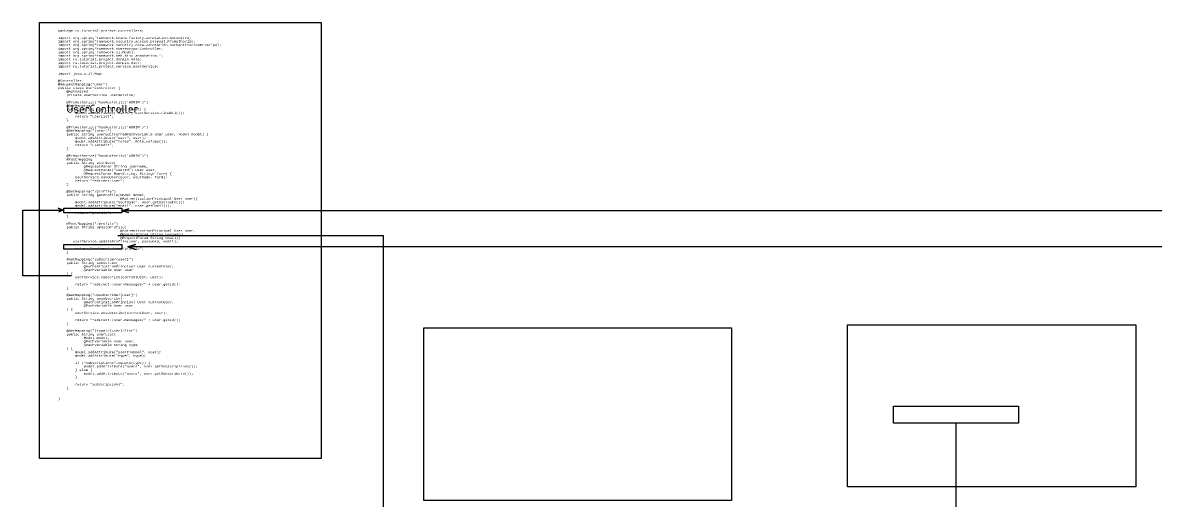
# Model space of a CAD drawing. Header units: millimetres. Extents: x 4803 to 8037, y 2131 to 3662.
# Drawn here: x 4873 to 5864, y 3243 to 3662 of the extents above; entities that cross this region are included whole.
import ezdxf

# ---------------------------------------------------------------- set-up
doc = ezdxf.new("R2010")
doc.units = ezdxf.units.MM
doc.styles.get("Standard").update_dxf_attribs({"font": 'arial.ttf'})
picture_1 = doc.add_image_def('image4.jpg', size_in_pixel=(1920, 1080))
picture_2 = doc.add_image_def('image5.jpg', size_in_pixel=(1920, 1080))

msp = doc.modelspace()

# ---------------------------------------------------------------- linework, layer by layer
at = {"color": 30, "lineweight": 30}
msp.add_lwpolyline([(4887.26, 3661.68), (5133.75, 3661.68), (5133.75, 3280.1), (4887.26, 3280.1)], close=True, dxfattribs=at)
at = {"color": 1, "lineweight": 30}
for points in [[(4915.4, 3440.16), (4872.66, 3440.16), (4872.66, 3497.6), (4907.75, 3497.6), (4903.68, 3499.34), (4907.75, 3497.6), (4903.94, 3495.87)], [(6703.25, 3367.84), (6703.25, 3497.06), (4959.54, 3497.06), (4965.59, 3498.85), (4959.54, 3497.06), (4965.59, 3495.62)], [(4955.82, 3475.33), (5187.95, 3475.33), (5187.95, 2579.17), (6331.32, 2579.17)], [(6293.3, 3313.38), (6253.07, 3313.38), (6253.07, 3465.3), (4964.49, 3465.3), (4971.4, 3467.39), (4964.49, 3465.3), (4971.95, 3463.21)], [(5688.61, 3311.18), (5688.61, 3205.34), (5112.94, 3205.34), (5112.94, 2864.53)]]:
    msp.add_lwpolyline(points, dxfattribs=at)
for points in [[(4908.78, 3499.23), (4959.47, 3499.23), (4959.47, 3495.16), (4908.78, 3495.16)], [(4908.78, 3467.4), (4959.47, 3467.4), (4959.47, 3463.33), (4908.78, 3463.33)], [(5633.93, 3325.9), (5743.29, 3325.9), (5743.29, 3311.18), (5633.93, 3311.18)]]:
    msp.add_lwpolyline(points, close=True, dxfattribs=at)

# ---------------------------------------------------------------- texts
at = {"attachment_point": 1}
for s, width, insert, char_height in [('{\\fCourier New|b0|i0|c204|p49;\\H0.75x;\\C23;\\c3307724;package \\C9;\\c13023145;ru.tutorial.project.controllers\\C23;\\c3307724;;^J^Jimport \\C9;\\c13023145;org.springframework.beans.factory.annotation.\\C52;\\c2733499;Autowired\\C23;\\c3307724;;^Jimport \\C9;\\c13023145;org.springframework.security.access.prepost.\\C52;\\c2733499;PreAuthorize\\C23;\\c3307724;;^Jimport \\C9;\\c13023145;org.springframework.security.core.annotation.\\C52;\\c2733499;AuthenticationPrincipal\\C23;\\c3307724;;^Jimport \\C9;\\c13023145;org.springframework.stereotype.\\C52;\\c2733499;Controller\\C23;\\c3307724;;^Jimport \\C9;\\c13023145;org.springframework.ui.Model\\C23;\\c3307724;;^Jimport \\C9;\\c13023145;org.springframework.web.bind.annotation.*\\C23;\\c3307724;;^Jimport \\C9;\\c13023145;ru.tutorial.project.domain.Role\\C23;\\c3307724;;^Jimport \\C9;\\c13023145;ru.tutorial.project.domain.User\\C23;\\c3307724;;^Jimport \\C9;\\c13023145;ru.tutorial.project.service.UserService\\C23;\\c3307724;;^J^Jimport \\C9;\\c13023145;java.util.Map\\C23;\\c3307724;;^J^J\\C52;\\c2733499;@Controller^J@RequestMapping\\C9;\\c13023145;(\\C75;\\c5867370;"user"\\C9;\\c13023145;)^J\\C23;\\c3307724;public class \\C9;\\c13023145;UserController \\{^J    \\C52;\\c2733499;@Autowired^J    \\C23;\\c3307724;private \\C9;\\c13023145;UserService \\C193;\\c11171480;userService\\C23;\\c3307724;;^J^J    \\C52;\\c2733499;@PreAuthorize\\C9;\\c13023145;(\\C75;\\c5867370;"hasAuthority(\'ADMIN\')"\\C9;\\c13023145;)^J    \\C52;\\c2733499;@GetMapping^J    \\C23;\\c3307724;public \\C9;\\c13023145;String \\C31;\\c7194367;userList\\C9;\\c13023145;(Model model) \\{^J        model.addAttribute(\\C75;\\c5867370;"users"\\C23;\\c3307724;, \\C193;\\c11171480;userService\\C9;\\c13023145;.findAll())\\C23;\\c3307724;;^J        return \\C75;\\c5867370;"userList"\\C23;\\c3307724;;^J    \\C9;\\c13023145;\\}^J^J    \\C52;\\c2733499;@PreAuthorize\\C9;\\c13023145;(\\C75;\\c5867370;"hasAuthority(\'ADMIN\')"\\C9;\\c13023145;)^J    \\C52;\\c2733499;@GetMapping\\C9;\\c13023145;(\\C75;\\c5867370;"\\{user\\}"\\C9;\\c13023145;)^J    \\C23;\\c3307724;public \\C9;\\c13023145;String \\C31;\\c7194367;userEditForm\\C9;\\c13023145;(\\C52;\\c2733499;@PathVariable \\C9;\\c13023145;User user\\C23;\\c3307724;, \\C9;\\c13023145;Model model) \\{^J        model.addAttribute(\\C75;\\c5867370;"user"\\C23;\\c3307724;, \\C9;\\c13023145;user)\\C23;\\c3307724;;^J        \\C9;\\c13023145;model.addAttribute(\\C75;\\c5867370;"roles"\\C23;\\c3307724;, \\C9;\\c13023145;Role.\\fCourier New|b0|i1|c204|p49;values\\fCourier New|b0|i0|c204|p49;())\\C23;\\c3307724;;^J        return \\C75;\\c5867370;"userEdit"\\C23;\\c3307724;;^J    \\C9;\\c13023145;\\}^J^J    \\C52;\\c2733499;@PreAuthorize\\C9;\\c13023145;(\\C75;\\c5867370;"hasAuthority(\'ADMIN\')"\\C9;\\c13023145;)^J    \\C52;\\c2733499;@PostMapping^J    \\C23;\\c3307724;public \\C9;\\c13023145;String \\C31;\\c7194367;userSave\\C9;\\c13023145;(^J            \\C52;\\c2733499;@RequestParam \\C9;\\c13023145;String username\\C23;\\c3307724;,^J            \\C52;\\c2733499;@RequestParam\\C9;\\c13023145;(\\C75;\\c5867370;"userId"\\C9;\\c13023145;) User user\\C23;\\c3307724;,^J            \\C52;\\c2733499;@RequestParam \\C9;\\c13023145;Map<String\\C23;\\c3307724;, \\C9;\\c13023145;String> form) \\{^J        \\C193;\\c11171480;userService\\C9;\\c13023145;.saveUser(user\\C23;\\c3307724;, \\C9;\\c13023145;username\\C23;\\c3307724;, \\C9;\\c13023145;form)\\C23;\\c3307724;;^J        return \\C75;\\c5867370;"redirect:user"\\C23;\\c3307724;;^J    \\C9;\\c13023145;\\}^J^J    \\C52;\\c2733499;@GetMapping\\C9;\\c13023145;(\\C75;\\c5867370;"/profile"\\C9;\\c13023145;)^J    \\C23;\\c3307724;public \\C9;\\c13023145;String \\C31;\\c7194367;getProfile\\C9;\\c13023145;(Model model\\C23;\\c3307724;,^J                             \\C52;\\c2733499;@AuthenticationPrincipal \\C9;\\c13023145;User user)\\{^J        model.addAttribute(\\C75;\\c5867370;"username"\\C23;\\c3307724;, \\C9;\\c13023145;user.getUsername())\\C23;\\c3307724;;^J        \\C9;\\c13023145;model.addAttribute(\\C75;\\c5867370;"email"\\C23;\\c3307724;, \\C9;\\c13023145;user.getEmail())\\C23;\\c3307724;;^J^J        return \\C75;\\c5867370;"profile"\\C23;\\c3307724;;^J    \\C9;\\c13023145;\\}^J^J    \\C52;\\c2733499;@PostMapping\\C9;\\c13023145;(\\C75;\\c5867370;"/profile"\\C9;\\c13023145;)^J    \\C23;\\c3307724;public \\C9;\\c13023145;String \\C31;\\c7194367;updateProfile\\C9;\\c13023145;(^J                             \\C52;\\c2733499;@AuthenticationPrincipal \\C9;\\c13023145;User user\\C23;\\c3307724;,^J                             \\C52;\\c2733499;@RequestParam \\C9;\\c13023145;String password\\C23;\\c3307724;,^J                             \\C52;\\c2733499;@RequestParam \\C9;\\c13023145;String email)\\{^J       \\C193;\\c11171480;userService\\C9;\\c13023145;.updateProfile(user\\C23;\\c3307724;, \\C9;\\c13023145;password\\C23;\\c3307724;, \\C9;\\c13023145;email)\\C23;\\c3307724;;^J^J        return \\C75;\\c5867370;"redirect:/user/profile"\\C23;\\c3307724;;^J    \\C9;\\c13023145;\\}^J^J    \\C52;\\c2733499;@GetMapping\\C9;\\c13023145;(\\C75;\\c5867370;"subscribe/\\{user\\}"\\C9;\\c13023145;)^J    \\C23;\\c3307724;public \\C9;\\c13023145;String \\C31;\\c7194367;subscribe\\C9;\\c13023145;(^J            \\C52;\\c2733499;@AuthenticationPrincipal \\C9;\\c13023145;User currentUser\\C23;\\c3307724;,^J            \\C52;\\c2733499;@PathVariable \\C9;\\c13023145;User user^J    ) \\{^J        \\C193;\\c11171480;userService\\C9;\\c13023145;.subscribe(currentUser\\C23;\\c3307724;, \\C9;\\c13023145;user)\\C23;\\c3307724;;^J^J        return \\C75;\\c5867370;"redirect:/user-messages/" \\C9;\\c13023145;+ user.getId()\\C23;\\c3307724;;^J    \\C9;\\c13023145;\\}^J^J    \\C52;\\c2733499;@GetMapping\\C9;\\c13023145;(\\C75;\\c5867370;"unsubscribe/\\{user\\}"\\C9;\\c13023145;)^J    \\C23;\\c3307724;public \\C9;\\c13023145;String \\C31;\\c7194367;unsubscribe\\C9;\\c13023145;(^J            \\C52;\\c2733499;@AuthenticationPrincipal \\C9;\\c13023145;User currentUser\\C23;\\c3307724;,^J            \\C52;\\c2733499;@PathVariable \\C9;\\c13023145;User user^J    ) \\{^J        \\C193;\\c11171480;userService\\C9;\\c13023145;.unsubscribe(currentUser\\C23;\\c3307724;, \\C9;\\c13023145;user)\\C23;\\c3307724;;^J^J        return \\C75;\\c5867370;"redirect:/user-messages/" \\C9;\\c13023145;+ user.getId()\\C23;\\c3307724;;^J    \\C9;\\c13023145;\\}^J^J    \\C52;\\c2733499;@GetMapping\\C9;\\c13023145;(\\C75;\\c5867370;"\\{type\\}/\\{user\\}/list"\\C9;\\c13023145;)^J    \\C23;\\c3307724;public \\C9;\\c13023145;String \\C31;\\c7194367;userList\\C9;\\c13023145;(^J            Model model\\C23;\\c3307724;,^J            \\C52;\\c2733499;@PathVariable \\C9;\\c13023145;User user\\C23;\\c3307724;,^J            \\C52;\\c2733499;@PathVariable \\C9;\\c13023145;String type^J    ) \\{^J        model.addAttribute(\\C75;\\c5867370;"userChannel"\\C23;\\c3307724;, \\C9;\\c13023145;user)\\C23;\\c3307724;;^J        \\C9;\\c13023145;model.addAttribute(\\C75;\\c5867370;"type"\\C23;\\c3307724;, \\C9;\\c13023145;type)\\C23;\\c3307724;;^J^J        if \\C9;\\c13023145;(\\C75;\\c5867370;"subscriptions"\\C9;\\c13023145;.equals(type)) \\{^J            model.addAttribute(\\C75;\\c5867370;"users"\\C23;\\c3307724;, \\C9;\\c13023145;user.getSubscriptions())\\C23;\\c3307724;;^J        \\C9;\\c13023145;\\} \\C23;\\c3307724;else \\C9;\\c13023145;\\{^J            model.addAttribute(\\C75;\\c5867370;"users"\\C23;\\c3307724;, \\C9;\\c13023145;user.getSubscribers())\\C23;\\c3307724;;^J        \\C9;\\c13023145;\\}^J^J        \\C23;\\c3307724;return \\C75;\\c5867370;"subscriptions"\\C23;\\c3307724;;^J    \\C9;\\c13023145;\\}^J^J^J\\}}', 270.4729, (4903.49, 3655.54), 2.5), ('{\\fISOCPEUR|b0|i0|c0|p34;UserController}', 101.5882, (4911.06, 3589.8), 7)]:
    msp.add_mtext_dynamic_manual_height_columns(s, width=width, gutter_width=12.5, heights=[0], dxfattribs=dict(at, insert=insert, char_height=char_height))

# ---------------------------------------------------------------- pictures from other files: only their frames are drawn
image = msp.add_image(picture_2, insert=(5223.39, 3243.32), size_in_units=(269.01, 151.32))
image.dxf.flags = 7
image = msp.add_image(picture_1, insert=(5593.95, 3255.32), size_in_units=(252.13, 141.82))
image.dxf.flags = 7

doc.saveas('drawing.dxf')
